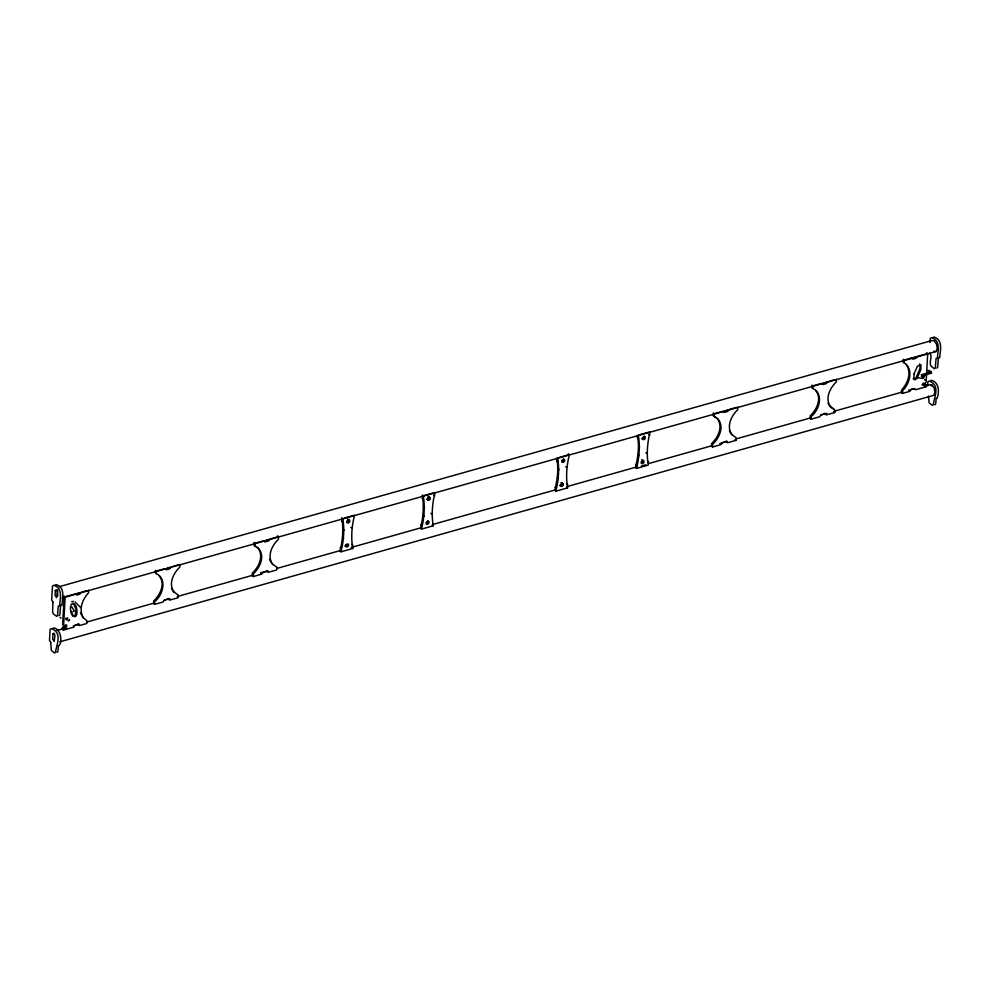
<?xml version="1.0" encoding="UTF-8"?>
<svg xmlns="http://www.w3.org/2000/svg" width="990" height="990" viewBox="0 0 990 990"><rect width="100%" height="100%" fill="white"/><g stroke="black" fill="none" stroke-linecap="round" stroke-linejoin="round"><path stroke-width="1.49" d="M928.484 396.062L929.152 402.918L932.432 405.393L933.298 404.737C934.015 397.448 940.797 385.357 929.239 381.014L927.89 381.744L927.667 385.89M923.46 376.683L923.509 375.532M341.798 517.721C343.641 528.945 342.726 540.033 339.991 551.059L340.981 551.801L352.725 548.497C350.881 537.285 351.796 526.185 354.519 515.159L344.26 518.055M340.981 551.801C343.716 540.788 344.631 529.687 342.788 518.463M422.297 495.012C424.141 506.236 423.225 517.325 420.503 528.351L421.493 529.093L433.224 525.789C431.38 514.577 432.296 503.477 435.031 492.451L423.287 495.755C425.131 506.979 424.215 518.079 421.493 529.093M556.603 458.259C559.028 469.074 557.135 479.804 554.87 490.446L555.86 491.189L567.592 487.884C565.748 476.673 566.664 465.572 569.399 454.546L568.409 453.804M555.86 491.189C558.583 480.175 559.499 469.074 557.655 457.863M637.288 435.501C639.713 446.317 637.82 457.046 635.543 467.688L636.533 468.431L648.264 465.127C646.433 453.915 647.336 442.815 650.071 431.789M636.533 468.431C639.268 457.417 640.184 446.317 638.34 435.105L648.611 432.209M57.63 589.916L57.705 596.091M82.578 617.166L86.984 620.755L86.835 623.49L79.497 625.556L78.111 624.418L75.178 625.247L73.631 627.215L63.36 630.11L62.37 629.368L62.481 627.413L65.748 625.569M64.177 596.029L62.618 624.678L63.781 625.272M63.36 630.11L63.471 628.155L62.481 627.413M70.476 606.524L70.463 609.531L73.334 616.263L75.252 616.758L76.267 615.817C78.099 612.538 76.626 600.398 70.822 604.655M88.63 590.164L88.481 592.899C82.417 599.334 78.222 609.803 83.568 617.909M155.418 570.302L155.269 573.037C167.669 578.383 163.226 594.767 154.749 601.635L154.601 604.37L163.004 602.007L164.761 599.977L168.127 599.037L169.711 600.113L178.113 597.737L178.262 595.002L173.337 591.562L171.493 588.27M156.259 573.779L156.408 571.044L164.798 568.668L166.394 569.757L169.76 568.804L171.518 566.775M179.92 564.411L179.772 567.146C173.262 573.297 167.953 584.273 174.327 592.305M254.034 542.483L253.886 545.218L257.821 547.915C264.194 555.947 258.885 566.936 252.376 573.074L252.227 575.809L253.217 576.551L261.62 574.188L263.377 572.158L266.743 571.218L268.339 572.294L276.73 569.931L276.878 567.196L271.953 563.743M253.217 576.551L253.366 573.829C259.875 567.678 265.184 556.702 258.811 548.658L254.876 545.96L255.024 543.225L263.427 540.862L265.023 541.938L268.377 540.986L270.146 538.956L278.537 536.592L278.388 539.327C271.879 545.478 266.582 556.454 272.943 564.486M427.977 520.851L427.89 522.472L426.529 523.648M563.644 458.939L563.558 460.548L562.196 461.736M644.329 436.182L644.243 437.79L642.881 438.978L641.594 438.545M713.332 412.929L713.184 415.664L717.119 418.362C723.492 426.393 718.183 437.37 711.674 443.52L711.525 446.255L712.515 446.997L720.918 444.634L722.675 442.604L726.041 441.664L727.638 442.74L736.028 440.364L736.176 437.63L731.251 434.189M712.515 446.997L712.664 444.262C719.173 438.125 724.482 427.148 718.109 419.104L714.174 416.406L714.322 413.671L722.725 411.296L724.321 412.385L727.675 411.432L729.444 409.402L736.436 407.435M737.835 407.039L737.686 409.773C731.177 415.911 725.88 426.9 732.241 434.932M811.949 385.11L811.8 387.845C824.2 393.191 819.757 409.575 811.28 416.443L811.132 419.178L819.534 416.815L821.304 414.785L824.658 413.845L826.254 414.921L834.657 412.545L834.805 409.811L830.87 407.113C824.497 399.081 829.793 388.105 836.315 381.954L836.451 379.22M812.79 388.587L812.938 385.853L821.341 383.476L822.938 384.565L826.291 383.613L828.061 381.583M903.239 359.358L903.09 362.093C914.092 368.169 910.132 383.452 902.571 390.704L902.422 393.438L909.76 391.372L911.307 389.404L914.24 388.575L915.626 389.714L925.898 386.818L925.996 384.863L925.007 384.108L922.049 384.677M904.08 362.835L904.229 360.1L911.567 358.034L912.941 359.172L915.874 358.343L917.433 356.375L926.232 353.9M930.006 342.602L930.229 338.419L931.578 337.677C941.02 340.671 937.827 351.017 937.394 358.355L936.07 358.467L935.29 368.082L934.424 368.738L931.145 366.263C928.261 362.414 933.335 356.103 929.573 352.923M60.625 605.41L59.846 615.025L58.979 615.669M938.409 357.811L937.629 367.414L936.763 368.07M58.435 645.789L57.853 651.68L56.987 652.323M936.231 398.19L935.649 404.081L934.783 404.724M930.117 372.982L930.328 372.203L921.207 374.814M62.147 598.047L936.095 351.537L937.283 348.567L936.503 344.124L934.226 340.82L931.788 340.572L59.313 586.674M66.738 626.311L63.471 628.155M260.63 573.445L261.187 572.22M72.975 611.696L73.904 611.09M54.797 585.35L56.145 584.607C65.588 587.602 62.382 597.948 61.949 605.298L61.034 605.249M52.445 628.687L53.794 627.945C61.529 628.885 62.444 643.797 58.843 645.629M932.58 337.751L933.929 337.008C943.371 340.003 940.178 350.349 939.745 357.687L938.817 357.637M928.051 372.314L929.189 371.671L928.546 371.473L929.932 372.488M347.329 522.336L348.69 521.161L348.777 519.552L347.502 519.119M347.391 545.181L346.03 546.356L344.755 545.923M641.582 462.986L642.943 461.81L643.03 460.189L641.755 459.756M79.806 592.688L74.832 594.099M915.936 356.846L910.961 358.244M169.971 567.258L165.404 569.003M268.587 539.439L264.033 541.196M727.885 409.885L723.331 411.63M826.502 382.066L821.948 383.811M71.639 601.821L73.309 601.239M73.965 594.297L65.167 596.784L63.608 625.42L64.449 626.101L65.885 624.777L66.788 625.445M87.169 590.572L81.304 592.23L79.745 594.198L76.812 595.027L75.438 593.889M172.916 566.379L178.522 564.807M559.127 457.442L567.926 454.967M829.459 381.187L835.053 379.615M925.996 384.863L923.658 385.518L922.816 384.838L923.187 383.204L925.217 383.303L926.145 382.128L927.692 353.479L926.702 352.737M56.937 630.482L62.89 628.798M73.285 625.866L79.237 624.195M86.662 622.091L153.549 603.232M163.956 600.299L169.896 598.616M177.334 596.525L253.131 575.14M262.053 572.628L267.993 570.945M276.915 568.433L339.347 550.824M351.227 547.47L421.084 527.757M432.976 524.403L556.343 489.604M566.75 486.672L636.607 466.971M648.5 463.617L712.404 445.587M719.841 443.495L727.266 441.392M736.189 438.879L810.501 417.916M820.908 414.983L826.848 413.313M834.285 411.209L902.657 391.929M908.597 390.246L914.55 388.575M924.957 385.642L931.85 384.615L934.127 387.932L934.907 392.362L933.731 395.332L59.771 641.854M62.37 629.368L66.776 628.13M641.409 466.03L645.814 464.793M921.393 376.287L931.677 373.044L930.996 371.436L928.063 370.297M73.112 616.164L75.277 615.075L75.995 609.221L73.285 603.17M930.897 380.37L931.578 380.346C939.72 382.709 939.114 392.51 937.122 398.401M933.657 351.289L936.095 351.537M917.445 377.697L922.544 378.378M919.401 364.011L920.23 364.691L919.846 368.924L916.146 377.499L914.116 379.108L913.164 378.725M931.194 385.382L932.382 386.286M561.07 482.514L562.345 482.947L562.258 484.568L560.897 485.743L559.622 485.31M428.002 496.411L429.276 496.844L429.19 498.453L427.829 499.641L426.554 499.195M833.815 409.068L829.88 406.37L828.024 403.079M924.908 386.063L925.898 386.818M902.422 393.438L901.432 392.683L901.581 389.961C907.644 383.514 911.852 373.044 906.494 364.939M833.667 411.803L834.657 412.545M811.132 419.178L810.142 418.436L810.29 415.701C816.799 409.563 822.108 398.574 815.735 390.543M735.038 439.622L736.028 440.364M648.896 434.462L649.885 435.216M637.164 437.778L638.154 438.521M638.686 446.094L639.676 446.837M645.938 452.64L646.928 453.383M647.485 461.08L648.475 461.823M638.216 454.818L639.206 455.561M635.691 464.409L636.681 465.151M565.736 466.674L566.726 467.416M556.479 460.536L557.469 461.278M558.014 468.852L559.004 469.594M566.812 483.838L567.802 484.58M557.531 477.576L558.521 478.318M566.602 487.142L567.592 487.884M555.019 487.167L556.009 487.909M433.855 495.124L434.845 495.866M422.111 498.44L423.101 499.183M423.646 506.756L424.636 507.499M430.897 513.303L431.887 514.045M423.163 515.481L424.153 516.223M432.234 525.034L433.224 525.789M420.651 525.071L421.641 525.814M350.856 527.286L351.846 528.029M341.612 521.148L342.602 521.891M343.134 529.464L344.124 530.207M351.933 544.451L352.923 545.193M342.664 538.189L343.654 538.931M351.735 547.742L352.725 548.497M340.139 547.779L341.129 548.522M277.547 535.85L278.537 536.592M154.601 604.37L153.611 603.628L153.759 600.893C160.269 594.755 165.578 583.766 159.204 575.735M74.98 601.97L80.66 607.526M60.068 617.302L60.996 618.23M71.181 605.954L74.176 610.731M729.407 430.897L730.645 433.088M269.49 559.35L271.347 562.642M824.818 413.238L825.264 414.179M726.202 441.045L726.648 441.998M266.904 570.611L267.349 571.552M168.275 598.43L168.721 599.371M80.462 612.674L82.046 616.04M70.624 611.486L72.344 615.52M78.123 623.861L78.507 624.814M50.713 642.411L51.369 650.517L54.648 652.992L55.514 652.336C56.22 645.047 63.001 632.957 51.443 628.613L50.094 629.355L49.5 640.382L50.713 642.411M52.903 602.019L52.619 612.018L53.349 613.862L56.628 616.337L57.494 615.681L58.274 606.066L59.61 605.954C60.044 598.616 63.236 588.27 53.794 585.276L52.445 586.018L51.69 599.99L52.903 602.019M922.606 376.844L922.556 377.994L923.484 378.279L924.499 376.274L922.606 376.844M52.94 633.909L52.668 639.033L54.19 641.446L54.92 635.407L54.017 633.105L52.94 633.909M55.291 590.585L55.032 595.238L56.554 597.651L57.272 592.07L56.368 589.768L55.291 590.585M345.832 545.057L345.745 546.666L347.02 547.099L348.381 545.923L348.468 544.302L347.193 543.869L345.832 545.057M347.131 521.037L347.045 522.658L348.319 523.091L349.68 521.903L349.767 520.294L348.492 519.861L347.131 521.037M426.331 522.349L426.245 523.957L427.519 524.391L428.88 523.215L428.967 521.594L427.692 521.161L426.331 522.349M427.631 498.329L427.544 499.95L428.818 500.383L430.18 499.195L430.266 497.586L428.992 497.153L427.631 498.329M560.699 484.444L560.612 486.053L561.887 486.486L563.248 485.31L563.335 483.702L562.06 483.269L560.699 484.444M561.998 460.424L561.912 462.045L563.186 462.479L564.548 461.303L564.634 459.682L563.36 459.249L561.998 460.424M641.371 461.687L641.285 463.295L642.572 463.728L643.933 462.553L644.02 460.944L642.745 460.511L641.371 461.687M642.683 437.667L642.584 439.288L643.871 439.721L645.232 438.545L645.319 436.924L644.045 436.491L642.683 437.667M914.067 373.849L913.82 378.428L915.107 379.863L917.136 378.254L920.836 369.666L920.997 364.852L917.52 366.065L914.067 373.849M65.959 618.441L65.885 619.604L66.788 619.938L67.852 617.946L65.959 618.441M69.498 620.111L68.397 621.064L68.273 620.334L69.498 620.111M926.318 380.259L924.945 379.776L926.318 380.259"/></g></svg>
